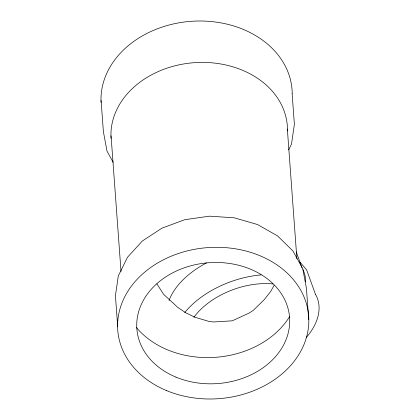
<?xml version="1.0" encoding="UTF-8"?>
<svg xmlns="http://www.w3.org/2000/svg" width="420" height="420" viewBox="0 0 420 420"><rect width="100%" height="100%" fill="white"/><g stroke="black" fill="none" stroke-linecap="round" stroke-linejoin="round"><path stroke-width="0.63" d="M288.629 149.909L291.501 144.076L294.383 124.325L292.094 93.193M274.06 285.432L270.706 291.475L264.107 299.791L253.186 310.443L249.38 312.942L232.25 320.817L213.554 321.977L209.291 321.51L194.896 317.237L185.903 312.853L177.702 307.356L163.637 294.362L156.917 283.904M299.796 261.938L306.605 269.798L315.546 294.556M113.19 162.346L107.011 151.142L103.383 131.639L101.099 100.506M296.263 251.932L302.017 267.876M308.711 319.494L306.427 288.362L302.799 268.858L292.913 250.934L277.442 235.809L257.439 224.511L234.26 217.812L209.491 216.169L184.816 219.697L161.926 228.16L142.375 240.975L127.496 257.266L118.309 275.924L115.432 295.675L117.716 326.807M287.359 129.061L296.887 258.783M111.058 135.797L121.013 271.383M302.909 269.561A72.119 43.055 -19.9 0 1 305.613 281.71M169.019 300.526A72.119 43.055 -19.9 0 1 206.493 262.909M289.753 316.386A88.363 69.914 -4.2 0 1 215.623 357.305A88.363 69.914 -4.2 0 1 136.395 327.506M193.909 317.31A61.982 37.002 -19.9 0 1 273.005 283.952M101.047 102.417A95.718 75.731 -4.2 0 1 194.077 21.137A95.718 75.731 -4.2 0 1 292.21 93.188M111.048 138.401A88.363 69.914 -4.2 0 1 197.547 62.501A88.363 69.914 -4.2 0 1 287.474 130.94M315.63 294.52A75.794 45.25 -19.9 0 1 306.385 337.397M184.706 312.569A75.794 45.25 -19.9 0 1 261.072 274.906M175.98 377.139A76.566 60.58 -4.2 0 0 289.695 320.14A76.566 60.58 -4.2 0 0 173.969 272.171A76.566 60.58 -4.2 0 0 175.98 377.139M166.551 390.595A95.718 75.731 -4.2 0 0 308.826 319.489A95.718 75.731 -4.2 0 0 164.267 259.366A95.718 75.731 -4.2 0 0 166.551 390.595"/></g></svg>
